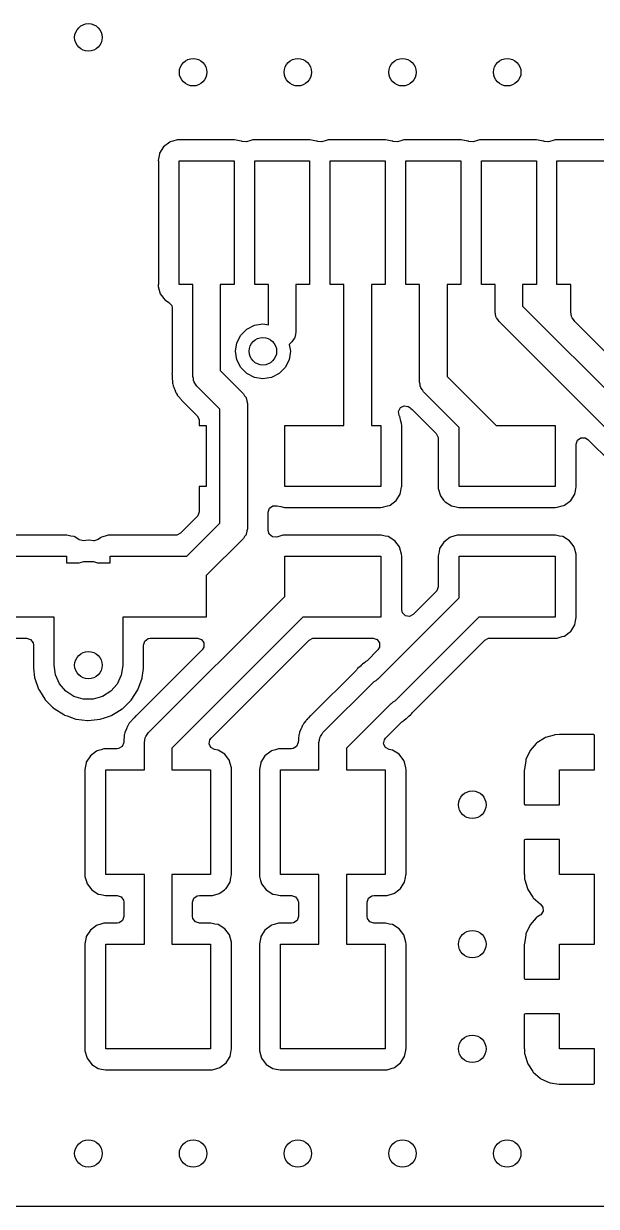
# Model space of a CAD drawing. Extents: x 0.03 to 2.37, y 0.03 to 1.57.
# Drawn here: x 1.223 to 1.551, y 0.03 to 0.708 of the extents above; entities that cross this region are included whole.
import ezdxf

# ---------------------------------------------------------------- set-up
doc = ezdxf.new("R2010")
doc.units = 0
doc.header["$MEASUREMENT"] = 0
doc.layers.add('BLACK', color=7, linetype='CONTINUOUS')

msp = doc.modelspace()

# ---------------------------------------------------------------- linework, layer by layer
at = {"layer": 'BLACK', "linetype": 'CONTINUOUS'}
for p, q in [((1.30661, 0.639979), (1.30308, 0.637316)), ((1.30695, 0.640078), (1.30661, 0.639979)), ((1.30846, 0.640506), (1.30695, 0.640078)), ((1.30695, 0.640078), (1.30695, 0.640078)), ((1.31086, 0.641189), (1.30846, 0.640506)), ((1.31197, 0.64124), (1.31086, 0.641189)), ((1.34346, 0.64124), (1.31197, 0.64124)), ((1.34364, 0.641207), (1.34346, 0.64124)), ((1.34745, 0.640494), (1.34364, 0.641207)), ((1.34364, 0.641207), (1.34364, 0.641207)), ((1.34781, 0.640428), (1.34745, 0.640494)), ((1.34745, 0.640494), (1.34745, 0.640494)), ((1.34807, 0.640264), (1.34781, 0.640428)), ((1.35052, 0.640151), (1.34807, 0.640264)), ((1.35302, 0.640862), (1.35052, 0.640151)), ((1.35417, 0.641189), (1.35302, 0.640862)), ((1.35528, 0.64124), (1.35417, 0.641189)), ((1.38677, 0.64124), (1.35528, 0.64124)), ((1.38695, 0.641207), (1.38677, 0.64124)), ((1.39076, 0.640494), (1.38695, 0.641207)), ((1.38695, 0.641207), (1.38695, 0.641207)), ((1.39112, 0.640428), (1.39076, 0.640494)), ((1.39076, 0.640494), (1.39076, 0.640494)), ((1.39138, 0.640264), (1.39112, 0.640428)), ((1.39383, 0.640151), (1.39138, 0.640264)), ((1.39632, 0.640862), (1.39383, 0.640151)), ((1.39747, 0.641189), (1.39632, 0.640862)), ((1.39858, 0.64124), (1.39747, 0.641189)), ((1.43008, 0.64124), (1.39858, 0.64124)), ((1.43026, 0.641207), (1.43008, 0.64124)), ((1.43407, 0.640494), (1.43026, 0.641207)), ((1.43026, 0.641207), (1.43026, 0.641207)), ((1.43442, 0.640428), (1.43407, 0.640494)), ((1.43407, 0.640494), (1.43407, 0.640494)), ((1.43469, 0.640264), (1.43442, 0.640428)), ((1.43713, 0.640151), (1.43469, 0.640264)), ((1.43963, 0.640862), (1.43713, 0.640151)), ((1.44078, 0.641189), (1.43963, 0.640862)), ((1.44189, 0.64124), (1.44078, 0.641189)), ((1.47339, 0.64124), (1.44189, 0.64124)), ((1.47356, 0.641207), (1.47339, 0.64124)), ((1.47738, 0.640494), (1.47356, 0.641207)), ((1.47356, 0.641207), (1.47356, 0.641207)), ((1.47773, 0.640428), (1.47738, 0.640494)), ((1.47738, 0.640494), (1.47738, 0.640494)), ((1.47799, 0.640264), (1.47773, 0.640428)), ((1.48044, 0.640151), (1.47799, 0.640264)), ((1.48294, 0.640862), (1.48044, 0.640151)), ((1.48409, 0.641189), (1.48294, 0.640862)), ((1.4852, 0.64124), (1.48409, 0.641189)), ((1.51669, 0.64124), (1.4852, 0.64124)), ((1.51687, 0.641207), (1.51669, 0.64124)), ((1.52068, 0.640494), (1.51687, 0.641207)), ((1.51687, 0.641207), (1.51687, 0.641207)), ((1.52104, 0.640428), (1.52068, 0.640494)), ((1.52068, 0.640494), (1.52068, 0.640494)), ((1.5213, 0.640264), (1.52104, 0.640428)), ((1.52375, 0.640151), (1.5213, 0.640264)), ((1.52624, 0.640862), (1.52375, 0.640151)), ((1.52739, 0.641189), (1.52624, 0.640862)), ((1.5285, 0.64124), (1.52739, 0.641189)), ((1.56, 0.64124), (1.5285, 0.64124)), ((1.30069, 0.633202), (1.29997, 0.62939)), ((1.30075, 0.633557), (1.30069, 0.633202)), ((1.30308, 0.637316), (1.30075, 0.633557)), ((1.29997, 0.62939), (1.29994, 0.629213)), ((1.29994, 0.629213), (1.30016, 0.629213)), ((1.29997, 0.62939), (1.29997, 0.62939)), ((1.30016, 0.629213), (1.30016, 0.558346)), ((1.31197, 0.558346), (1.31197, 0.629213)), ((1.31197, 0.629213), (1.34346, 0.629213)), ((1.34346, 0.629213), (1.34346, 0.558346)), ((1.35528, 0.558346), (1.35528, 0.629213)), ((1.35528, 0.629213), (1.38677, 0.629213)), ((1.38677, 0.629213), (1.38677, 0.558346)), ((1.39858, 0.558346), (1.39858, 0.629213)), ((1.39858, 0.629213), (1.43008, 0.629213)), ((1.43008, 0.629213), (1.43008, 0.558346)), ((1.44189, 0.558346), (1.44189, 0.629213)), ((1.44189, 0.629213), (1.47339, 0.629213)), ((1.47339, 0.629213), (1.47339, 0.558346)), ((1.4852, 0.558346), (1.4852, 0.629213)), ((1.4852, 0.629213), (1.51669, 0.629213)), ((1.51669, 0.629213), (1.51669, 0.558346)), ((1.5285, 0.558346), (1.5285, 0.629213)), ((1.5285, 0.629213), (1.56, 0.629213)), ((1.30016, 0.558346), (1.29994, 0.558346)), ((1.29994, 0.558346), (1.29999, 0.557237)), ((1.29999, 0.557237), (1.3012, 0.552985)), ((1.31984, 0.558346), (1.31197, 0.558346)), ((1.31984, 0.50563), (1.31984, 0.558346)), ((1.34346, 0.558346), (1.33559, 0.558346)), ((1.33559, 0.558346), (1.33559, 0.508891)), ((1.36315, 0.558346), (1.35528, 0.558346)), ((1.36315, 0.535249), (1.36315, 0.558346)), ((1.38677, 0.558346), (1.3789, 0.558346)), ((1.3789, 0.558346), (1.3789, 0.53101)), ((1.40646, 0.558346), (1.39858, 0.558346)), ((1.40646, 0.477592), (1.40646, 0.558346)), ((1.43008, 0.558346), (1.4222, 0.558346)), ((1.4222, 0.558346), (1.4222, 0.4775)), ((1.44976, 0.558346), (1.44189, 0.558346)), ((1.44976, 0.502362), (1.44976, 0.558346)), ((1.47339, 0.558346), (1.46551, 0.558346)), ((1.46551, 0.558346), (1.46551, 0.505624)), ((1.49307, 0.558346), (1.4852, 0.558346)), ((1.49307, 0.542598), (1.49307, 0.558346)), ((1.51669, 0.558346), (1.50882, 0.558346)), ((1.50882, 0.558346), (1.50882, 0.54586)), ((1.53638, 0.558346), (1.5285, 0.558346)), ((1.53638, 0.542598), (1.53638, 0.558346)), ((1.3012, 0.552985), (1.30193, 0.552024)), ((1.30193, 0.552024), (1.30328, 0.550237)), ((1.30328, 0.550237), (1.30387, 0.549458)), ((1.30387, 0.549458), (1.30417, 0.549268)), ((1.30417, 0.549268), (1.30417, 0.549268)), ((1.30417, 0.549268), (1.30617, 0.548034)), ((1.30617, 0.548034), (1.30772, 0.546195)), ((1.30772, 0.546195), (1.30801, 0.54472)), ((1.30801, 0.54472), (1.30801, 0.508248)), ((1.49336, 0.541316), (1.49307, 0.542598)), ((1.50882, 0.54586), (1.57718, 0.4775)), ((1.53667, 0.541316), (1.53638, 0.542598)), ((1.49351, 0.540009), (1.49336, 0.541316)), ((1.49375, 0.539625), (1.49351, 0.540009)), ((1.49385, 0.539184), (1.49375, 0.539625)), ((1.49467, 0.538155), (1.49385, 0.539184)), ((1.49537, 0.53704), (1.49467, 0.538155)), ((1.5725, 0.459908), (1.49537, 0.53704)), ((1.53682, 0.540009), (1.53667, 0.541316)), ((1.53706, 0.539625), (1.53682, 0.540009)), ((1.53716, 0.539184), (1.53706, 0.539625)), ((1.53798, 0.538155), (1.53716, 0.539184)), ((1.53867, 0.53704), (1.53798, 0.538155)), ((1.56128, 0.514432), (1.53867, 0.53704)), ((1.34502, 0.524866), (1.34726, 0.529256)), ((1.34726, 0.529256), (1.35074, 0.53274)), ((1.35074, 0.53274), (1.35513, 0.534977)), ((1.35513, 0.534977), (1.36, 0.535748)), ((1.36, 0.535748), (1.36315, 0.535249)), ((1.3786, 0.529728), (1.37846, 0.528421)), ((1.3789, 0.53101), (1.3786, 0.529728)), ((1.34425, 0.52), (1.34502, 0.524866)), ((1.37659, 0.525456), (1.37512, 0.523982)), ((1.37512, 0.523982), (1.37575, 0.52)), ((1.37729, 0.526569), (1.37659, 0.525456)), ((1.37811, 0.527597), (1.37729, 0.526569)), ((1.37821, 0.528038), (1.37811, 0.527597)), ((1.37846, 0.528421), (1.37821, 0.528038)), ((1.34502, 0.515134), (1.34425, 0.52)), ((1.37575, 0.52), (1.37498, 0.515134)), ((1.33559, 0.508891), (1.34883, 0.495656)), ((1.34726, 0.510744), (1.34502, 0.515134)), ((1.35074, 0.50726), (1.34726, 0.510744)), ((1.37274, 0.510744), (1.36926, 0.50726)), ((1.37498, 0.515134), (1.37274, 0.510744)), ((1.30794, 0.507497), (1.30788, 0.507226)), ((1.30788, 0.507226), (1.30791, 0.506675)), ((1.30791, 0.506675), (1.308, 0.505207)), ((1.30796, 0.507774), (1.30794, 0.507497)), ((1.30801, 0.508248), (1.30796, 0.507774)), ((1.30796, 0.507774), (1.30796, 0.507774)), ((1.308, 0.505207), (1.30801, 0.504966)), ((1.30801, 0.504966), (1.30801, 0.504255)), ((1.30801, 0.504255), (1.30803, 0.504118)), ((1.30803, 0.504118), (1.30803, 0.504118)), ((1.30803, 0.504118), (1.30808, 0.503775)), ((1.30808, 0.503775), (1.30811, 0.503464)), ((1.30811, 0.503464), (1.30821, 0.501886)), ((1.30821, 0.501886), (1.30823, 0.501594)), ((1.32014, 0.504348), (1.31984, 0.50563)), ((1.32028, 0.50304), (1.32014, 0.504348)), ((1.32052, 0.502657), (1.32028, 0.50304)), ((1.32062, 0.502215), (1.32052, 0.502657)), ((1.32144, 0.501187), (1.32062, 0.502215)), ((1.35513, 0.505023), (1.35074, 0.50726)), ((1.36, 0.504252), (1.35513, 0.505023)), ((1.36487, 0.505023), (1.36, 0.504252)), ((1.36926, 0.50726), (1.36487, 0.505023)), ((1.45006, 0.50108), (1.44976, 0.502362)), ((1.46551, 0.505624), (1.49364, 0.4775)), ((1.30823, 0.501594), (1.30832, 0.501333)), ((1.30832, 0.501333), (1.30837, 0.501215)), ((1.30837, 0.501215), (1.30856, 0.500444)), ((1.30856, 0.500444), (1.30861, 0.500044)), ((1.30861, 0.500044), (1.30873, 0.499791)), ((1.30873, 0.499791), (1.30873, 0.499791)), ((1.30873, 0.499791), (1.30939, 0.498338)), ((1.30939, 0.498338), (1.30951, 0.498049)), ((1.30951, 0.498049), (1.30997, 0.496776)), ((1.30997, 0.496776), (1.31014, 0.496287)), ((1.31014, 0.496287), (1.31031, 0.496063)), ((1.31031, 0.496063), (1.31031, 0.496062)), ((1.31031, 0.496062), (1.31038, 0.495961)), ((1.31038, 0.495961), (1.31078, 0.495275)), ((1.31078, 0.495275), (1.31082, 0.495204)), ((1.31082, 0.495204), (1.31095, 0.494908)), ((1.32214, 0.500072), (1.32144, 0.501187)), ((1.33537, 0.486837), (1.32214, 0.500072)), ((1.34883, 0.495656), (1.34952, 0.494542)), ((1.4502, 0.499773), (1.45006, 0.50108)), ((1.45044, 0.499389), (1.4502, 0.499773)), ((1.45054, 0.498948), (1.45044, 0.499389)), ((1.45136, 0.497919), (1.45054, 0.498948)), ((1.45206, 0.496804), (1.45136, 0.497919)), ((1.4725, 0.476364), (1.45206, 0.496804)), ((1.31095, 0.494908), (1.31113, 0.494697)), ((1.31113, 0.494697), (1.31113, 0.494697)), ((1.31113, 0.494697), (1.31217, 0.493488)), ((1.31217, 0.493488), (1.31237, 0.493243)), ((1.31237, 0.493243), (1.31264, 0.492877)), ((1.31264, 0.492877), (1.31264, 0.492877)), ((1.31264, 0.492877), (1.31272, 0.492756)), ((1.31272, 0.492756), (1.3132, 0.492276)), ((1.3132, 0.492276), (1.3134, 0.492064)), ((1.3134, 0.492064), (1.31463, 0.490633)), ((1.31463, 0.490633), (1.31489, 0.490464)), ((1.31489, 0.490464), (1.31553, 0.489949)), ((1.31553, 0.489949), (1.3224, 0.483078)), ((1.34952, 0.494542), (1.35034, 0.493513)), ((1.35034, 0.493513), (1.35044, 0.493072)), ((1.35044, 0.493072), (1.35068, 0.492688)), ((1.35068, 0.492688), (1.35083, 0.491381)), ((1.35083, 0.491381), (1.35112, 0.490098)), ((1.35112, 0.490098), (1.35112, 0.418234)), ((1.4388, 0.487689), (1.44095, 0.488763)), ((1.44095, 0.488763), (1.44333, 0.488364)), ((1.44333, 0.488364), (1.44414, 0.487725)), ((1.3224, 0.483078), (1.3235, 0.480932)), ((1.33537, 0.42151), (1.33537, 0.486837)), ((1.43768, 0.485553), (1.4388, 0.487689)), ((1.43804, 0.48317), (1.43768, 0.485553)), ((1.43805, 0.483149), (1.43804, 0.48317)), ((1.43827, 0.482861), (1.43805, 0.483149)), ((1.43837, 0.482514), (1.43827, 0.482861)), ((1.43912, 0.479861), (1.43837, 0.482514)), ((1.43837, 0.482514), (1.43837, 0.482514)), ((1.44414, 0.487725), (1.44416, 0.487758)), ((1.44416, 0.487758), (1.44437, 0.487575)), ((1.44437, 0.487575), (1.44456, 0.487365)), ((1.44456, 0.487365), (1.44482, 0.487196)), ((1.44482, 0.487196), (1.44545, 0.486682)), ((1.44545, 0.486682), (1.45933, 0.472802)), ((1.3235, 0.480932), (1.32354, 0.480322)), ((1.32354, 0.480322), (1.32354, 0.4775)), ((1.32354, 0.4775), (1.3275, 0.4775)), ((1.3275, 0.4775), (1.3275, 0.4425)), ((1.3725, 0.4425), (1.3725, 0.4775)), ((1.3725, 0.4775), (1.40636, 0.4775)), ((1.40636, 0.4775), (1.40646, 0.477592)), ((1.4222, 0.4775), (1.4275, 0.4775)), ((1.4275, 0.4775), (1.4275, 0.4425)), ((1.43948, 0.47861), (1.43912, 0.479861)), ((1.43953, 0.4775), (1.43948, 0.47861)), ((1.43953, 0.4425), (1.43953, 0.4775)), ((1.4725, 0.4425), (1.4725, 0.476364)), ((1.49364, 0.4775), (1.5275, 0.4775)), ((1.5275, 0.4775), (1.5275, 0.4425)), ((1.45933, 0.472802), (1.46042, 0.470656)), ((1.46042, 0.470656), (1.46047, 0.470046)), ((1.46047, 0.470046), (1.46047, 0.4425)), ((1.53953, 0.466739), (1.54027, 0.46903)), ((1.54027, 0.46903), (1.54222, 0.470446)), ((1.54222, 0.470446), (1.54463, 0.470446)), ((1.54463, 0.470446), (1.54618, 0.469495)), ((1.54618, 0.469495), (1.55933, 0.456346)), ((1.53953, 0.4425), (1.53953, 0.466739)), ((1.3275, 0.4425), (1.32354, 0.4425)), ((1.32354, 0.4425), (1.32354, 0.428024)), ((1.4275, 0.4425), (1.3725, 0.4425)), ((1.43907, 0.440032), (1.43949, 0.442323)), ((1.43949, 0.442323), (1.43953, 0.4425)), ((1.43949, 0.442323), (1.43949, 0.442323)), ((1.46047, 0.4425), (1.46052, 0.44139)), ((1.46052, 0.44139), (1.46173, 0.437139)), ((1.5275, 0.4425), (1.4725, 0.4425)), ((1.53907, 0.440032), (1.53949, 0.442323)), ((1.53949, 0.442323), (1.53953, 0.4425)), ((1.53949, 0.442323), (1.53949, 0.442323)), ((1.43286, 0.431733), (1.43639, 0.434397)), ((1.43639, 0.434397), (1.43872, 0.438155)), ((1.43872, 0.438155), (1.43907, 0.440032)), ((1.46173, 0.437139), (1.46358, 0.4347)), ((1.46358, 0.4347), (1.46411, 0.43399)), ((1.53286, 0.431733), (1.53639, 0.434397)), ((1.53639, 0.434397), (1.53872, 0.438155)), ((1.53872, 0.438155), (1.53907, 0.440032)), ((1.32354, 0.428024), (1.3228, 0.425734)), ((1.36295, 0.427681), (1.3637, 0.429972)), ((1.36295, 0.420719), (1.36295, 0.427681)), ((1.3637, 0.429972), (1.36565, 0.431388)), ((1.36565, 0.431388), (1.3681, 0.43132)), ((1.3681, 0.43132), (1.36816, 0.431285)), ((1.36816, 0.431285), (1.37019, 0.430904)), ((1.37019, 0.430904), (1.37232, 0.430506)), ((1.37232, 0.430506), (1.37232, 0.430506)), ((1.37232, 0.430506), (1.3725, 0.430472)), ((1.3725, 0.430472), (1.4275, 0.430472)), ((1.4275, 0.430472), (1.42861, 0.430524)), ((1.42861, 0.430524), (1.43143, 0.431326)), ((1.43143, 0.431326), (1.43251, 0.431635)), ((1.43251, 0.431635), (1.43286, 0.431733)), ((1.43251, 0.431635), (1.43251, 0.431635)), ((1.46411, 0.43399), (1.4644, 0.433612)), ((1.4644, 0.433612), (1.46816, 0.431285)), ((1.46816, 0.431285), (1.47003, 0.430934)), ((1.47003, 0.430934), (1.47232, 0.430506)), ((1.47232, 0.430506), (1.47232, 0.430506)), ((1.47232, 0.430506), (1.4725, 0.430472)), ((1.4725, 0.430472), (1.5275, 0.430472)), ((1.5275, 0.430472), (1.52861, 0.430524)), ((1.52861, 0.430524), (1.53143, 0.431326)), ((1.53143, 0.431326), (1.53251, 0.431635)), ((1.53251, 0.431635), (1.53286, 0.431733)), ((1.53251, 0.431635), (1.53251, 0.431635)), ((1.3224, 0.425268), (1.3128, 0.415669)), ((1.31636, 0.4025), (1.33537, 0.42151)), ((1.3228, 0.425734), (1.3224, 0.425268)), ((1.36304, 0.419906), (1.36295, 0.420719)), ((1.2475, 0.414528), (1.1925, 0.414528)), ((1.24768, 0.414494), (1.2475, 0.414528)), ((1.24997, 0.414066), (1.24768, 0.414494)), ((1.24768, 0.414494), (1.24768, 0.414494)), ((1.25184, 0.413715), (1.24997, 0.414066)), ((1.25215, 0.413525), (1.25184, 0.413715)), ((1.26963, 0.413974), (1.26749, 0.413365)), ((1.27139, 0.414476), (1.26963, 0.413974)), ((1.2725, 0.414528), (1.27139, 0.414476)), ((1.31005, 0.414528), (1.2725, 0.414528)), ((1.31066, 0.414576), (1.31005, 0.414528)), ((1.3128, 0.415669), (1.31066, 0.414576)), ((1.34952, 0.413794), (1.34882, 0.41268)), ((1.35034, 0.414821), (1.34952, 0.413794)), ((1.35044, 0.415262), (1.35034, 0.414821)), ((1.35068, 0.415646), (1.35044, 0.415262)), ((1.35083, 0.416952), (1.35068, 0.415646)), ((1.35112, 0.418234), (1.35083, 0.416952)), ((1.36295, 0.417428), (1.36296, 0.417717)), ((1.36295, 0.417237), (1.36295, 0.417428)), ((1.36361, 0.415064), (1.36295, 0.417237)), ((1.36296, 0.417717), (1.36297, 0.417829)), ((1.36297, 0.417829), (1.3631, 0.419602)), ((1.3631, 0.419602), (1.36304, 0.419906)), ((1.36551, 0.413577), (1.36361, 0.415064)), ((1.37139, 0.414476), (1.36792, 0.413488)), ((1.3725, 0.414528), (1.37139, 0.414476)), ((1.4275, 0.414528), (1.3725, 0.414528)), ((1.42768, 0.414494), (1.4275, 0.414528)), ((1.42997, 0.414066), (1.42768, 0.414494)), ((1.42768, 0.414494), (1.42768, 0.414494)), ((1.43184, 0.413715), (1.42997, 0.414066)), ((1.4356, 0.411388), (1.43184, 0.413715)), ((1.46945, 0.413923), (1.46749, 0.413365)), ((1.47139, 0.414476), (1.46945, 0.413923)), ((1.4725, 0.414528), (1.47139, 0.414476)), ((1.5275, 0.414528), (1.4725, 0.414528)), ((1.52768, 0.414494), (1.5275, 0.414528)), ((1.52997, 0.414066), (1.52768, 0.414494)), ((1.52768, 0.414494), (1.52768, 0.414494)), ((1.53184, 0.413715), (1.52997, 0.414066)), ((1.5356, 0.411388), (1.53184, 0.413715)), ((1.25469, 0.411952), (1.25215, 0.413525)), ((1.25215, 0.413525), (1.25215, 0.413525)), ((1.25715, 0.411389), (1.25469, 0.411952)), ((1.25852, 0.411533), (1.25715, 0.411389)), ((1.26022, 0.411712), (1.25852, 0.411533)), ((1.26044, 0.411686), (1.26022, 0.411712)), ((1.26286, 0.411397), (1.26044, 0.411686)), ((1.26044, 0.411686), (1.26044, 0.411686)), ((1.26339, 0.411371), (1.26286, 0.411397)), ((1.26567, 0.412157), (1.26339, 0.411371)), ((1.26685, 0.413049), (1.26567, 0.412157)), ((1.26714, 0.413267), (1.26685, 0.413049)), ((1.26685, 0.413049), (1.26685, 0.413049)), ((1.26749, 0.413365), (1.26714, 0.413267)), ((1.26749, 0.413365), (1.26749, 0.413365)), ((1.34882, 0.41268), (1.3275, 0.391364)), ((1.36792, 0.413488), (1.36551, 0.413577)), ((1.43827, 0.407861), (1.4356, 0.411388)), ((1.43837, 0.407514), (1.43827, 0.407861)), ((1.43847, 0.407152), (1.43837, 0.407514)), ((1.43837, 0.407514), (1.43837, 0.407514)), ((1.43948, 0.40361), (1.43847, 0.407152)), ((1.46361, 0.410603), (1.46128, 0.406845)), ((1.46437, 0.411174), (1.46361, 0.410603)), ((1.46466, 0.411397), (1.46437, 0.411174)), ((1.46714, 0.413267), (1.46466, 0.411397)), ((1.46749, 0.413365), (1.46714, 0.413267)), ((1.46749, 0.413365), (1.46749, 0.413365)), ((1.53827, 0.407861), (1.5356, 0.411388)), ((1.53837, 0.407514), (1.53827, 0.407861)), ((1.53847, 0.407152), (1.53837, 0.407514)), ((1.53837, 0.407514), (1.53837, 0.407514)), ((1.53948, 0.40361), (1.53847, 0.407152)), ((1.1925, 0.4025), (1.2475, 0.4025)), ((1.2475, 0.4025), (1.2475, 0.39878)), ((1.2725, 0.39878), (1.2725, 0.4025)), ((1.2725, 0.4025), (1.31636, 0.4025)), ((1.3725, 0.379384), (1.3725, 0.4025)), ((1.3725, 0.4025), (1.4275, 0.4025)), ((1.4275, 0.4025), (1.4275, 0.3675)), ((1.43953, 0.4025), (1.43948, 0.40361)), ((1.43953, 0.371804), (1.43953, 0.4025)), ((1.46051, 0.402677), (1.46047, 0.4025)), ((1.46047, 0.4025), (1.46047, 0.384954)), ((1.46093, 0.404968), (1.46051, 0.402677)), ((1.46051, 0.402677), (1.46051, 0.402677)), ((1.46128, 0.406845), (1.46093, 0.404968)), ((1.4725, 0.378636), (1.4725, 0.4025)), ((1.4725, 0.4025), (1.5275, 0.4025)), ((1.5275, 0.4025), (1.5275, 0.3675)), ((1.53953, 0.4025), (1.53948, 0.40361)), ((1.53953, 0.3675), (1.53953, 0.4025)), ((1.2475, 0.39878), (1.2548, 0.39878)), ((1.2548, 0.39878), (1.25733, 0.399503)), ((1.25733, 0.399503), (1.26291, 0.399469)), ((1.26291, 0.399469), (1.26521, 0.39878)), ((1.26521, 0.39878), (1.2725, 0.39878)), ((1.3275, 0.391364), (1.3275, 0.3675)), ((1.45933, 0.382198), (1.44618, 0.369048)), ((1.45973, 0.382663), (1.45933, 0.382198)), ((1.46047, 0.384954), (1.45973, 0.382663)), ((1.29443, 0.301316), (1.3725, 0.379384)), ((1.426, 0.332131), (1.4725, 0.378636)), ((1.24031, 0.3675), (1.1925, 0.3675)), ((1.24031, 0.34), (1.24031, 0.3675)), ((1.3275, 0.3675), (1.27969, 0.3675)), ((1.27969, 0.3675), (1.27969, 0.34)), ((1.38289, 0.3675), (1.30787, 0.292486)), ((1.4275, 0.3675), (1.38289, 0.3675)), ((1.48364, 0.3675), (1.43556, 0.319423)), ((1.43995, 0.370034), (1.43953, 0.371804)), ((1.44166, 0.368331), (1.43995, 0.370034)), ((1.44403, 0.367954), (1.44166, 0.368331)), ((1.44618, 0.369048), (1.44403, 0.367954)), ((1.5275, 0.3675), (1.48364, 0.3675)), ((1.53913, 0.365348), (1.53949, 0.367323)), ((1.53949, 0.367323), (1.53953, 0.3675)), ((1.53949, 0.367323), (1.53949, 0.367323)), ((1.53639, 0.359397), (1.53872, 0.363155)), ((1.53872, 0.363155), (1.53913, 0.365348)), ((1.1925, 0.355472), (1.22459, 0.355472)), ((1.22459, 0.355472), (1.22688, 0.354728)), ((1.22688, 0.354728), (1.22829, 0.352779)), ((1.22829, 0.352779), (1.22848, 0.351575)), ((1.29152, 0.351575), (1.29226, 0.353866)), ((1.29226, 0.353866), (1.29421, 0.355282)), ((1.29421, 0.355282), (1.29541, 0.355472)), ((1.29541, 0.355472), (1.32245, 0.355472)), ((1.32245, 0.355472), (1.32474, 0.354728)), ((1.32474, 0.354728), (1.32615, 0.352779)), ((1.32615, 0.352779), (1.32615, 0.35037)), ((1.3303, 0.298178), (1.38645, 0.354331)), ((1.38645, 0.354331), (1.3886, 0.355424)), ((1.3886, 0.355424), (1.38921, 0.355472)), ((1.38921, 0.355472), (1.4232, 0.355472)), ((1.4232, 0.355472), (1.42549, 0.354728)), ((1.42549, 0.354728), (1.4269, 0.352779)), ((1.4269, 0.352779), (1.4269, 0.35037)), ((1.44568, 0.312814), (1.4872, 0.354331)), ((1.4872, 0.354331), (1.48934, 0.355424)), ((1.48934, 0.355424), (1.48995, 0.355472)), ((1.48995, 0.355472), (1.5275, 0.355472)), ((1.5275, 0.355472), (1.52861, 0.355524)), ((1.52861, 0.355524), (1.53154, 0.356358)), ((1.53154, 0.356358), (1.53251, 0.356635)), ((1.53251, 0.356635), (1.53286, 0.356733)), ((1.53251, 0.356635), (1.53251, 0.356635)), ((1.53286, 0.356733), (1.53553, 0.358747)), ((1.53553, 0.358747), (1.5361, 0.359179)), ((1.5361, 0.359179), (1.53639, 0.359397)), ((1.5361, 0.359179), (1.5361, 0.359179)), ((1.22848, 0.351575), (1.22848, 0.338245)), ((1.3252, 0.348819), (1.28792, 0.311533)), ((1.29152, 0.338024), (1.29152, 0.351575)), ((1.32615, 0.35037), (1.3252, 0.348819)), ((1.42595, 0.348819), (1.41971, 0.342574)), ((1.4269, 0.35037), (1.42595, 0.348819)), ((1.24111, 0.334475), (1.24031, 0.34)), ((1.27968, 0.339759), (1.27882, 0.334245)), ((1.27969, 0.34), (1.27968, 0.339759)), ((1.41569, 0.339316), (1.41425, 0.338083)), ((1.4159, 0.339513), (1.41569, 0.339316)), ((1.41638, 0.339992), (1.4159, 0.339513)), ((1.4165, 0.340081), (1.41638, 0.339992)), ((1.41686, 0.340348), (1.4165, 0.340081)), ((1.4165, 0.340081), (1.4165, 0.340081)), ((1.41711, 0.340543), (1.41686, 0.340348)), ((1.41832, 0.341585), (1.41711, 0.340543)), ((1.41853, 0.341766), (1.41832, 0.341585)), ((1.41832, 0.341585), (1.41832, 0.341585)), ((1.41878, 0.341881), (1.41853, 0.341766)), ((1.41902, 0.342031), (1.41878, 0.341881)), ((1.41971, 0.342574), (1.41899, 0.342075)), ((1.41899, 0.342075), (1.41902, 0.342031)), ((1.22848, 0.338245), (1.22908, 0.332974)), ((1.22908, 0.332974), (1.2314, 0.326297)), ((1.24342, 0.329394), (1.24111, 0.334475)), ((1.27882, 0.334245), (1.27645, 0.329192)), ((1.28841, 0.325899), (1.29082, 0.332543)), ((1.29082, 0.332543), (1.29087, 0.33289)), ((1.29087, 0.33289), (1.29137, 0.336851)), ((1.29137, 0.336851), (1.29152, 0.338024)), ((1.41357, 0.337186), (1.38792, 0.311533)), ((1.41409, 0.337822), (1.41357, 0.337186)), ((1.41425, 0.338083), (1.41409, 0.337822)), ((1.2314, 0.326297), (1.23195, 0.325414)), ((1.24706, 0.325166), (1.24342, 0.329394)), ((1.27645, 0.329192), (1.27276, 0.325009)), ((1.28458, 0.319957), (1.28841, 0.325899)), ((1.39443, 0.301316), (1.42369, 0.330577)), ((1.42369, 0.330577), (1.42481, 0.331275)), ((1.42481, 0.331275), (1.42584, 0.332095)), ((1.42584, 0.332095), (1.426, 0.332131)), ((1.23195, 0.325414), (1.23499, 0.320549)), ((1.23499, 0.320549), (1.23515, 0.320302)), ((1.23515, 0.320302), (1.2353, 0.320147)), ((1.2353, 0.320147), (1.2353, 0.320147)), ((1.2353, 0.320147), (1.23947, 0.315944)), ((1.25174, 0.32213), (1.24706, 0.325166)), ((1.25709, 0.320531), (1.25174, 0.32213)), ((1.26267, 0.320497), (1.25709, 0.320531)), ((1.26804, 0.322031), (1.26267, 0.320497)), ((1.27276, 0.325009), (1.26804, 0.322031)), ((1.27952, 0.31501), (1.28458, 0.319957)), ((1.43556, 0.319423), (1.43444, 0.318724)), ((1.23947, 0.315944), (1.24013, 0.315285)), ((1.24013, 0.315285), (1.24031, 0.315168)), ((1.24031, 0.315168), (1.24031, 0.315168)), ((1.24031, 0.315168), (1.24588, 0.311635)), ((1.2735, 0.311306), (1.27638, 0.313075)), ((1.27638, 0.313075), (1.27934, 0.314896)), ((1.27934, 0.314896), (1.27952, 0.31501)), ((1.27934, 0.314896), (1.27934, 0.314896)), ((1.43326, 0.317869), (1.40787, 0.292486)), ((1.43341, 0.317905), (1.43326, 0.317869)), ((1.43444, 0.318724), (1.43341, 0.317905)), ((1.445, 0.311917), (1.44517, 0.312178)), ((1.44517, 0.312178), (1.44568, 0.312814)), ((1.24588, 0.311635), (1.2461, 0.311497)), ((1.2461, 0.311497), (1.2463, 0.311424)), ((1.2463, 0.311424), (1.2463, 0.311424)), ((1.2463, 0.311424), (1.24776, 0.310904)), ((1.24776, 0.310904), (1.25276, 0.309125)), ((1.25276, 0.309125), (1.25297, 0.3091)), ((1.25297, 0.3091), (1.25297, 0.309099)), ((1.25297, 0.309099), (1.25956, 0.308314)), ((1.25956, 0.308314), (1.25956, 0.308314)), ((1.25956, 0.308314), (1.25978, 0.308288)), ((1.25978, 0.308288), (1.26681, 0.309027)), ((1.26681, 0.309027), (1.26926, 0.309861)), ((1.26926, 0.309861), (1.2733, 0.311235)), ((1.2733, 0.311235), (1.2735, 0.311306)), ((1.2733, 0.311235), (1.2733, 0.311235)), ((1.28254, 0.305305), (1.28245, 0.305045)), ((1.28279, 0.305628), (1.28254, 0.305305)), ((1.28319, 0.306309), (1.28279, 0.305628)), ((1.28325, 0.306423), (1.28319, 0.306309)), ((1.28337, 0.306674), (1.28325, 0.306423)), ((1.28325, 0.306423), (1.28325, 0.306423)), ((1.28461, 0.308079), (1.28337, 0.306674)), ((1.2848, 0.308321), (1.28461, 0.308079)), ((1.28501, 0.308598), (1.2848, 0.308321)), ((1.28509, 0.308709), (1.28501, 0.308598)), ((1.28501, 0.308598), (1.28501, 0.308598)), ((1.2856, 0.309211), (1.28509, 0.308709)), ((1.28576, 0.309387), (1.2856, 0.309211)), ((1.28618, 0.309861), (1.28576, 0.309387)), ((1.2871, 0.310904), (1.28618, 0.309861)), ((1.28734, 0.311052), (1.2871, 0.310904)), ((1.28755, 0.311232), (1.28734, 0.311052)), ((1.28792, 0.311533), (1.28755, 0.311235)), ((1.28755, 0.311235), (1.28755, 0.311232)), ((1.38254, 0.305305), (1.38245, 0.305045)), ((1.38279, 0.305628), (1.38254, 0.305305)), ((1.38319, 0.306309), (1.38279, 0.305628)), ((1.38325, 0.306423), (1.38319, 0.306309)), ((1.38337, 0.306674), (1.38325, 0.306423)), ((1.38325, 0.306423), (1.38325, 0.306423)), ((1.38461, 0.308079), (1.38337, 0.306674)), ((1.3848, 0.308321), (1.38461, 0.308079)), ((1.38501, 0.308598), (1.3848, 0.308321)), ((1.38509, 0.308709), (1.38501, 0.308598)), ((1.38501, 0.308598), (1.38501, 0.308598)), ((1.3856, 0.309211), (1.38509, 0.308709)), ((1.38576, 0.309387), (1.3856, 0.309211)), ((1.38618, 0.309861), (1.38576, 0.309387)), ((1.3871, 0.310904), (1.38618, 0.309861)), ((1.38734, 0.311052), (1.3871, 0.310904)), ((1.38755, 0.311232), (1.38734, 0.311052)), ((1.38792, 0.311533), (1.38755, 0.311235)), ((1.38755, 0.311235), (1.38755, 0.311232)), ((1.4303, 0.298178), (1.43954, 0.307426)), ((1.43954, 0.307426), (1.44026, 0.307925)), ((1.44024, 0.307969), (1.44047, 0.308119)), ((1.44026, 0.307925), (1.44024, 0.307969)), ((1.44047, 0.308119), (1.44072, 0.308234)), ((1.44072, 0.308234), (1.44093, 0.308415)), ((1.44093, 0.308415), (1.44214, 0.309457)), ((1.44093, 0.308415), (1.44093, 0.308415)), ((1.44214, 0.309457), (1.44239, 0.309652)), ((1.44239, 0.309652), (1.44275, 0.309919)), ((1.44275, 0.309919), (1.44287, 0.310008)), ((1.44275, 0.309919), (1.44275, 0.309919)), ((1.44287, 0.310008), (1.44335, 0.310487)), ((1.44335, 0.310487), (1.44357, 0.310684)), ((1.44357, 0.310684), (1.44479, 0.311736)), ((1.44479, 0.311736), (1.445, 0.311917)), ((1.28054, 0.299745), (1.28042, 0.298153)), ((1.28056, 0.300022), (1.28054, 0.299745)), ((1.2807, 0.3004), (1.28056, 0.300022)), ((1.28091, 0.301168), (1.2807, 0.3004)), ((1.28093, 0.301292), (1.28091, 0.301168)), ((1.28097, 0.301567), (1.28093, 0.301292)), ((1.28176, 0.303262), (1.28097, 0.301567)), ((1.28189, 0.303551), (1.28176, 0.303262)), ((1.28245, 0.305045), (1.28189, 0.303551)), ((1.29257, 0.29835), (1.29281, 0.298734)), ((1.29281, 0.298734), (1.29291, 0.299175)), ((1.29291, 0.299175), (1.29373, 0.300202)), ((1.29373, 0.300202), (1.29443, 0.301316)), ((1.38054, 0.299745), (1.38042, 0.298153)), ((1.38056, 0.300022), (1.38054, 0.299745)), ((1.3807, 0.3004), (1.38056, 0.300022)), ((1.38091, 0.301168), (1.3807, 0.3004)), ((1.38093, 0.301292), (1.38091, 0.301168)), ((1.38097, 0.301567), (1.38093, 0.301292)), ((1.38176, 0.303262), (1.38097, 0.301567)), ((1.38189, 0.303551), (1.38176, 0.303262)), ((1.38245, 0.305045), (1.38189, 0.303551)), ((1.39257, 0.29835), (1.39281, 0.298734)), ((1.39281, 0.298734), (1.39291, 0.299175)), ((1.39291, 0.299175), (1.39373, 0.300202)), ((1.39373, 0.300202), (1.39443, 0.301316)), ((1.52188, 0.29845), (1.52138, 0.298221)), ((1.52693, 0.299932), (1.52188, 0.29845)), ((1.52733, 0.300006), (1.52693, 0.299932)), ((1.52993, 0.300192), (1.52733, 0.300006)), ((1.53007, 0.300197), (1.52993, 0.300192)), ((1.54968, 0.300197), (1.53007, 0.300197)), ((1.54984, 0.300079), (1.54968, 0.300197)), ((1.55, 0.29958), (1.54984, 0.300079)), ((1.55, 0.28), (1.55, 0.29958)), ((1.26889, 0.291976), (1.26725, 0.291509)), ((1.27, 0.292028), (1.26889, 0.291976)), ((1.27635, 0.292028), (1.27, 0.292028)), ((1.27728, 0.292139), (1.27635, 0.292028)), ((1.27932, 0.293407), (1.27728, 0.292139)), ((1.28024, 0.295636), (1.27932, 0.293407)), ((1.28028, 0.296279), (1.28024, 0.295636)), ((1.2803, 0.296568), (1.28028, 0.296279)), ((1.28039, 0.297842), (1.2803, 0.297246)), ((1.2803, 0.297246), (1.2803, 0.296568)), ((1.28042, 0.298153), (1.28039, 0.297842)), ((1.29213, 0.295762), (1.29242, 0.297044)), ((1.29213, 0.28), (1.29213, 0.295762)), ((1.29242, 0.297044), (1.29257, 0.29835)), ((1.30787, 0.292486), (1.30787, 0.28)), ((1.32919, 0.294919), (1.32963, 0.297287)), ((1.33022, 0.292743), (1.32919, 0.294919)), ((1.32963, 0.297287), (1.3303, 0.298178)), ((1.33234, 0.291591), (1.33022, 0.292743)), ((1.36889, 0.291976), (1.36725, 0.291509)), ((1.37, 0.292028), (1.36889, 0.291976)), ((1.37635, 0.292028), (1.37, 0.292028)), ((1.37728, 0.292139), (1.37635, 0.292028)), ((1.37932, 0.293407), (1.37728, 0.292139)), ((1.38024, 0.295636), (1.37932, 0.293407)), ((1.38028, 0.296279), (1.38024, 0.295636)), ((1.3803, 0.296568), (1.38028, 0.296279)), ((1.38039, 0.297842), (1.3803, 0.297246)), ((1.3803, 0.297246), (1.3803, 0.296568)), ((1.38042, 0.298153), (1.38039, 0.297842)), ((1.39213, 0.295762), (1.39242, 0.297044)), ((1.39213, 0.28), (1.39213, 0.295762)), ((1.39242, 0.297044), (1.39257, 0.29835)), ((1.40787, 0.292486), (1.40787, 0.28)), ((1.42919, 0.294919), (1.42963, 0.297287)), ((1.43022, 0.292743), (1.42919, 0.294919)), ((1.42963, 0.297287), (1.4303, 0.298178)), ((1.43234, 0.291591), (1.43022, 0.292743)), ((1.51659, 0.295053), (1.51319, 0.29113)), ((1.51701, 0.295414), (1.51659, 0.295053)), ((1.52138, 0.298221), (1.51701, 0.295414)), ((1.26111, 0.288103), (1.25878, 0.284345)), ((1.26464, 0.290767), (1.26111, 0.288103)), ((1.26499, 0.290865), (1.26464, 0.290767)), ((1.26725, 0.291509), (1.26499, 0.290865)), ((1.26499, 0.290865), (1.26499, 0.290865)), ((1.33434, 0.291215), (1.33234, 0.291591)), ((1.3381, 0.288888), (1.33434, 0.291215)), ((1.34077, 0.285361), (1.3381, 0.288888)), ((1.34087, 0.285014), (1.34077, 0.285361)), ((1.34125, 0.283674), (1.34087, 0.285014)), ((1.34087, 0.285014), (1.34087, 0.285014)), ((1.36111, 0.288103), (1.35878, 0.284345)), ((1.36464, 0.290767), (1.36111, 0.288103)), ((1.36499, 0.290865), (1.36464, 0.290767)), ((1.36725, 0.291509), (1.36499, 0.290865)), ((1.36499, 0.290865), (1.36499, 0.290865)), ((1.43434, 0.291215), (1.43234, 0.291591)), ((1.4381, 0.288888), (1.43434, 0.291215)), ((1.44077, 0.285361), (1.4381, 0.288888)), ((1.44087, 0.285014), (1.44077, 0.285361)), ((1.44125, 0.283674), (1.44087, 0.285014)), ((1.44087, 0.285014), (1.44087, 0.285014)), ((1.51058, 0.285414), (1.50982, 0.280138)), ((1.51074, 0.285944), (1.51058, 0.285414)), ((1.51289, 0.290666), (1.51074, 0.285944)), ((1.51319, 0.29113), (1.51289, 0.290666)), ((1.25801, 0.280177), (1.25797, 0.28)), ((1.25797, 0.28), (1.25797, 0.22)), ((1.25872, 0.28399), (1.25801, 0.280177)), ((1.25801, 0.280177), (1.25801, 0.280177)), ((1.25878, 0.284345), (1.25872, 0.28399)), ((1.27, 0.22), (1.27, 0.28)), ((1.27, 0.28), (1.29213, 0.28)), ((1.30787, 0.28), (1.33, 0.28)), ((1.33, 0.28), (1.33, 0.22)), ((1.34198, 0.28111), (1.34125, 0.283674)), ((1.34203, 0.28), (1.34198, 0.28111)), ((1.34203, 0.22), (1.34203, 0.28)), ((1.35801, 0.280177), (1.35797, 0.28)), ((1.35797, 0.28), (1.35797, 0.22)), ((1.35872, 0.28399), (1.35801, 0.280177)), ((1.35801, 0.280177), (1.35801, 0.280177)), ((1.35878, 0.284345), (1.35872, 0.28399)), ((1.37, 0.22), (1.37, 0.28)), ((1.37, 0.28), (1.39213, 0.28)), ((1.40787, 0.28), (1.43, 0.28)), ((1.43, 0.28), (1.43, 0.22)), ((1.44198, 0.28111), (1.44125, 0.283674)), ((1.44203, 0.28), (1.44198, 0.28111)), ((1.44203, 0.22), (1.44203, 0.28)), ((1.50982, 0.280138), (1.5098, 0.279861)), ((1.5098, 0.279861), (1.5098, 0.260617)), ((1.53, 0.26), (1.53, 0.28)), ((1.53, 0.28), (1.55, 0.28)), ((1.5098, 0.260617), (1.50997, 0.260118)), ((1.50997, 0.260118), (1.51013, 0.26)), ((1.51013, 0.26), (1.53, 0.26)), ((1.50992, 0.239838), (1.5098, 0.239675)), ((1.5098, 0.239675), (1.5098, 0.220069)), ((1.51042, 0.24), (1.50992, 0.239838)), ((1.53, 0.24), (1.51042, 0.24)), ((1.53, 0.22), (1.53, 0.24)), ((1.25797, 0.22), (1.25802, 0.21889)), ((1.25802, 0.21889), (1.25871, 0.216491)), ((1.29213, 0.22), (1.27, 0.22)), ((1.29213, 0.18), (1.29213, 0.22)), ((1.33, 0.22), (1.30787, 0.22)), ((1.30787, 0.22), (1.30787, 0.18)), ((1.34122, 0.215655), (1.34171, 0.218321)), ((1.34171, 0.218321), (1.34199, 0.219823)), ((1.34199, 0.219823), (1.34203, 0.22)), ((1.34199, 0.219823), (1.34199, 0.219823)), ((1.35797, 0.22), (1.35802, 0.21889)), ((1.35802, 0.21889), (1.35871, 0.216491)), ((1.39213, 0.22), (1.37, 0.22)), ((1.39213, 0.18), (1.39213, 0.22)), ((1.43, 0.22), (1.40787, 0.22)), ((1.40787, 0.22), (1.40787, 0.18)), ((1.44122, 0.215655), (1.44171, 0.218321)), ((1.44171, 0.218321), (1.44199, 0.219823)), ((1.44199, 0.219823), (1.44203, 0.22)), ((1.44199, 0.219823), (1.44199, 0.219823)), ((1.5098, 0.220069), (1.50981, 0.219931)), ((1.50981, 0.219931), (1.50999, 0.217334)), ((1.50999, 0.217334), (1.51007, 0.216925)), ((1.55, 0.22), (1.53, 0.22)), ((1.55, 0.18), (1.55, 0.22)), ((1.25871, 0.216491), (1.25886, 0.215944)), ((1.25886, 0.215944), (1.25923, 0.214639)), ((1.25923, 0.214639), (1.2619, 0.211112)), ((1.2619, 0.211112), (1.26566, 0.208785)), ((1.33536, 0.209233), (1.33797, 0.211207)), ((1.33797, 0.211207), (1.3386, 0.211679)), ((1.3386, 0.211679), (1.33889, 0.211897)), ((1.3386, 0.211679), (1.3386, 0.211679)), ((1.33889, 0.211897), (1.34122, 0.215655)), ((1.35871, 0.216491), (1.35886, 0.215944)), ((1.35886, 0.215944), (1.35923, 0.214639)), ((1.35923, 0.214639), (1.3619, 0.211112)), ((1.3619, 0.211112), (1.36566, 0.208785)), ((1.43536, 0.209233), (1.43797, 0.211207)), ((1.43797, 0.211207), (1.4386, 0.211679)), ((1.4386, 0.211679), (1.43889, 0.211897)), ((1.4386, 0.211679), (1.4386, 0.211679)), ((1.43889, 0.211897), (1.44122, 0.215655)), ((1.51007, 0.216925), (1.51155, 0.211877)), ((1.51155, 0.211877), (1.51178, 0.211375)), ((1.51178, 0.211375), (1.51459, 0.207008)), ((1.26566, 0.208785), (1.26717, 0.208502)), ((1.26717, 0.208502), (1.26982, 0.208006)), ((1.26982, 0.208006), (1.26982, 0.208006)), ((1.26982, 0.208006), (1.27, 0.207972)), ((1.27, 0.207972), (1.2764, 0.207972)), ((1.2764, 0.207972), (1.27869, 0.207228)), ((1.27869, 0.207228), (1.2801, 0.205279)), ((1.2801, 0.205279), (1.2803, 0.204075)), ((1.2803, 0.204075), (1.2803, 0.195925)), ((1.3197, 0.204075), (1.32045, 0.206366)), ((1.3197, 0.195925), (1.3197, 0.204075)), ((1.32045, 0.206366), (1.3224, 0.207782)), ((1.3224, 0.207782), (1.3236, 0.207972)), ((1.3236, 0.207972), (1.33, 0.207972)), ((1.33, 0.207972), (1.33111, 0.208024)), ((1.33111, 0.208024), (1.33435, 0.208945)), ((1.33435, 0.208945), (1.33501, 0.209135)), ((1.33501, 0.209135), (1.33536, 0.209233)), ((1.33501, 0.209135), (1.33501, 0.209135)), ((1.36566, 0.208785), (1.36717, 0.208502)), ((1.36717, 0.208502), (1.36982, 0.208006)), ((1.36982, 0.208006), (1.36982, 0.208006)), ((1.36982, 0.208006), (1.37, 0.207972)), ((1.37, 0.207972), (1.3764, 0.207972)), ((1.3764, 0.207972), (1.37869, 0.207228)), ((1.37869, 0.207228), (1.3801, 0.205279)), ((1.3801, 0.205279), (1.3803, 0.204075)), ((1.3803, 0.204075), (1.3803, 0.195925)), ((1.4197, 0.204075), (1.42045, 0.206366)), ((1.4197, 0.195925), (1.4197, 0.204075)), ((1.42045, 0.206366), (1.4224, 0.207782)), ((1.4224, 0.207782), (1.4236, 0.207972)), ((1.4236, 0.207972), (1.43, 0.207972)), ((1.43, 0.207972), (1.43111, 0.208024)), ((1.43111, 0.208024), (1.43435, 0.208945)), ((1.43435, 0.208945), (1.43501, 0.209135)), ((1.43501, 0.209135), (1.43536, 0.209233)), ((1.43501, 0.209135), (1.43501, 0.209135)), ((1.51459, 0.207008), (1.51495, 0.206591)), ((1.51495, 0.206591), (1.51887, 0.203192)), ((1.51887, 0.203192), (1.51889, 0.20318)), ((1.51889, 0.20318), (1.5189, 0.203166)), ((1.51925, 0.196884), (1.51889, 0.196622)), ((1.5189, 0.203166), (1.51908, 0.203009)), ((1.51908, 0.203009), (1.51905, 0.202978)), ((1.51905, 0.202978), (1.52041, 0.201315)), ((1.52055, 0.19891), (1.51925, 0.196884)), ((1.52041, 0.201315), (1.52055, 0.19891)), ((1.26464, 0.190767), (1.26111, 0.188103)), ((1.26499, 0.190865), (1.26464, 0.190767)), ((1.26649, 0.191294), (1.26499, 0.190865)), ((1.26499, 0.190865), (1.26499, 0.190865)), ((1.26889, 0.191976), (1.26649, 0.191294)), ((1.27, 0.192028), (1.26889, 0.191976)), ((1.2764, 0.192028), (1.27, 0.192028)), ((1.2776, 0.192218), (1.2764, 0.192028)), ((1.27955, 0.193634), (1.2776, 0.192218)), ((1.2803, 0.195925), (1.27955, 0.193634)), ((1.3199, 0.194721), (1.3197, 0.195925)), ((1.32131, 0.192772), (1.3199, 0.194721)), ((1.3236, 0.192028), (1.32131, 0.192772)), ((1.33, 0.192028), (1.3236, 0.192028)), ((1.33018, 0.191994), (1.33, 0.192028)), ((1.33247, 0.191566), (1.33018, 0.191994)), ((1.33018, 0.191994), (1.33018, 0.191994)), ((1.33434, 0.191215), (1.33247, 0.191566)), ((1.3381, 0.188888), (1.33434, 0.191215)), ((1.36464, 0.190767), (1.36111, 0.188103)), ((1.36499, 0.190865), (1.36464, 0.190767)), ((1.36649, 0.191294), (1.36499, 0.190865)), ((1.36499, 0.190865), (1.36499, 0.190865)), ((1.36889, 0.191976), (1.36649, 0.191294)), ((1.37, 0.192028), (1.36889, 0.191976)), ((1.3764, 0.192028), (1.37, 0.192028)), ((1.3776, 0.192218), (1.3764, 0.192028)), ((1.37955, 0.193634), (1.3776, 0.192218)), ((1.3803, 0.195925), (1.37955, 0.193634)), ((1.4199, 0.194721), (1.4197, 0.195925)), ((1.42131, 0.192772), (1.4199, 0.194721)), ((1.4236, 0.192028), (1.42131, 0.192772)), ((1.43, 0.192028), (1.4236, 0.192028)), ((1.43018, 0.191994), (1.43, 0.192028)), ((1.43247, 0.191566), (1.43018, 0.191994)), ((1.43018, 0.191994), (1.43018, 0.191994)), ((1.43434, 0.191215), (1.43247, 0.191566)), ((1.4381, 0.188888), (1.43434, 0.191215)), ((1.51289, 0.190666), (1.51074, 0.185944)), ((1.51319, 0.19113), (1.51289, 0.190666)), ((1.51659, 0.195053), (1.51319, 0.19113)), ((1.51701, 0.195414), (1.51659, 0.195053)), ((1.51889, 0.196622), (1.51701, 0.195414)), ((1.25872, 0.18399), (1.25801, 0.180177)), ((1.25878, 0.184345), (1.25872, 0.18399)), ((1.26111, 0.188103), (1.25878, 0.184345)), ((1.34077, 0.185361), (1.3381, 0.188888)), ((1.34198, 0.18111), (1.34077, 0.185361)), ((1.35872, 0.18399), (1.35801, 0.180177)), ((1.35878, 0.184345), (1.35872, 0.18399)), ((1.36111, 0.188103), (1.35878, 0.184345)), ((1.44077, 0.185361), (1.4381, 0.188888)), ((1.44198, 0.18111), (1.44077, 0.185361)), ((1.51058, 0.185414), (1.50982, 0.180138)), ((1.51074, 0.185944), (1.51058, 0.185414)), ((1.25801, 0.180177), (1.25797, 0.18)), ((1.25797, 0.18), (1.25797, 0.12)), ((1.25801, 0.180177), (1.25801, 0.180177)), ((1.27, 0.12), (1.27, 0.18)), ((1.27, 0.18), (1.29213, 0.18)), ((1.30787, 0.18), (1.33, 0.18)), ((1.33, 0.18), (1.33, 0.12)), ((1.34203, 0.18), (1.34198, 0.18111)), ((1.34203, 0.12), (1.34203, 0.18)), ((1.35801, 0.180177), (1.35797, 0.18)), ((1.35797, 0.18), (1.35797, 0.12)), ((1.35801, 0.180177), (1.35801, 0.180177)), ((1.37, 0.12), (1.37, 0.18)), ((1.37, 0.18), (1.39213, 0.18)), ((1.40787, 0.18), (1.43, 0.18)), ((1.43, 0.18), (1.43, 0.12)), ((1.44203, 0.18), (1.44198, 0.18111)), ((1.44203, 0.12), (1.44203, 0.18)), ((1.50982, 0.180138), (1.5098, 0.179861)), ((1.5098, 0.179861), (1.5098, 0.160617)), ((1.53, 0.16), (1.53, 0.18)), ((1.53, 0.18), (1.55, 0.18)), ((1.5098, 0.160617), (1.50997, 0.160118)), ((1.50997, 0.160118), (1.51013, 0.16)), ((1.51013, 0.16), (1.53, 0.16)), ((1.50992, 0.139838), (1.5098, 0.139675)), ((1.5098, 0.139675), (1.5098, 0.120069)), ((1.51042, 0.14), (1.50992, 0.139838)), ((1.53, 0.14), (1.51042, 0.14)), ((1.53, 0.12), (1.53, 0.14)), ((1.25797, 0.12), (1.25802, 0.11889)), ((1.25802, 0.11889), (1.25923, 0.114639)), ((1.33, 0.12), (1.27, 0.12)), ((1.33889, 0.111897), (1.34122, 0.115655)), ((1.34122, 0.115655), (1.34186, 0.119115)), ((1.34186, 0.119115), (1.34199, 0.119823)), ((1.34199, 0.119823), (1.34203, 0.12)), ((1.34199, 0.119823), (1.34199, 0.119823)), ((1.35797, 0.12), (1.35802, 0.11889)), ((1.35802, 0.11889), (1.35923, 0.114639)), ((1.43, 0.12), (1.37, 0.12)), ((1.43889, 0.111897), (1.44122, 0.115655)), ((1.44122, 0.115655), (1.44186, 0.119115)), ((1.44186, 0.119115), (1.44199, 0.119823)), ((1.44199, 0.119823), (1.44203, 0.12)), ((1.44199, 0.119823), (1.44199, 0.119823)), ((1.5098, 0.120069), (1.50981, 0.119931)), ((1.50981, 0.119931), (1.50999, 0.117334)), ((1.50999, 0.117334), (1.51007, 0.116925)), ((1.51007, 0.116925), (1.51155, 0.111877)), ((1.55, 0.12), (1.53, 0.12)), ((1.55, 0.100128), (1.55, 0.12)), ((1.25923, 0.114639), (1.2619, 0.111112)), ((1.2619, 0.111112), (1.26566, 0.108785)), ((1.26566, 0.108785), (1.26753, 0.108434)), ((1.33111, 0.108024), (1.33408, 0.10887)), ((1.33408, 0.10887), (1.33501, 0.109135)), ((1.33501, 0.109135), (1.33536, 0.109233)), ((1.33501, 0.109135), (1.33501, 0.109135)), ((1.33536, 0.109233), (1.33889, 0.111897)), ((1.35923, 0.114639), (1.3619, 0.111112)), ((1.3619, 0.111112), (1.36566, 0.108785)), ((1.36566, 0.108785), (1.36753, 0.108434)), ((1.43111, 0.108024), (1.43408, 0.10887)), ((1.43408, 0.10887), (1.43501, 0.109135)), ((1.43501, 0.109135), (1.43536, 0.109233)), ((1.43501, 0.109135), (1.43501, 0.109135)), ((1.43536, 0.109233), (1.43889, 0.111897)), ((1.51155, 0.111877), (1.51178, 0.111375)), ((1.51178, 0.111375), (1.51459, 0.107008)), ((1.26753, 0.108434), (1.26982, 0.108006)), ((1.26982, 0.108006), (1.26982, 0.108006)), ((1.26982, 0.108006), (1.27, 0.107972)), ((1.27, 0.107972), (1.33, 0.107972)), ((1.33, 0.107972), (1.33111, 0.108024)), ((1.36753, 0.108434), (1.36982, 0.108006)), ((1.36982, 0.108006), (1.36982, 0.108006)), ((1.36982, 0.108006), (1.37, 0.107972)), ((1.37, 0.107972), (1.43, 0.107972)), ((1.43, 0.107972), (1.43111, 0.108024)), ((1.51459, 0.107008), (1.51495, 0.106591)), ((1.51495, 0.106591), (1.51887, 0.103192)), ((1.51887, 0.103192), (1.51933, 0.102894)), ((1.51933, 0.102894), (1.52406, 0.100737)), ((1.52406, 0.100737), (1.52459, 0.100582)), ((1.52459, 0.100582), (1.52986, 0.099823)), ((1.52986, 0.099823), (1.53014, 0.099803)), ((1.53014, 0.099803), (1.54938, 0.099803)), ((1.54938, 0.099803), (1.54988, 0.099965)), ((1.54988, 0.099965), (1.55, 0.100128)), ((2.36642, 0.029685), (0.033583, 0.029685))]:
    msp.add_line(p, q, dxfattribs=at)
at = {"layer": 'BLACK'}
for centre in [(1.26, 0.7), (1.32, 0.68), (1.38, 0.68), (1.44, 0.68), (1.5, 0.68), (1.36, 0.52), (1.26, 0.34), (1.48, 0.26), (1.48, 0.18), (1.48, 0.12), (1.26, 0.06), (1.32, 0.06), (1.38, 0.06), (1.44, 0.06), (1.5, 0.06)]:
    msp.add_circle(centre, 0.007874, dxfattribs=at)

doc.saveas('drawing.dxf')
